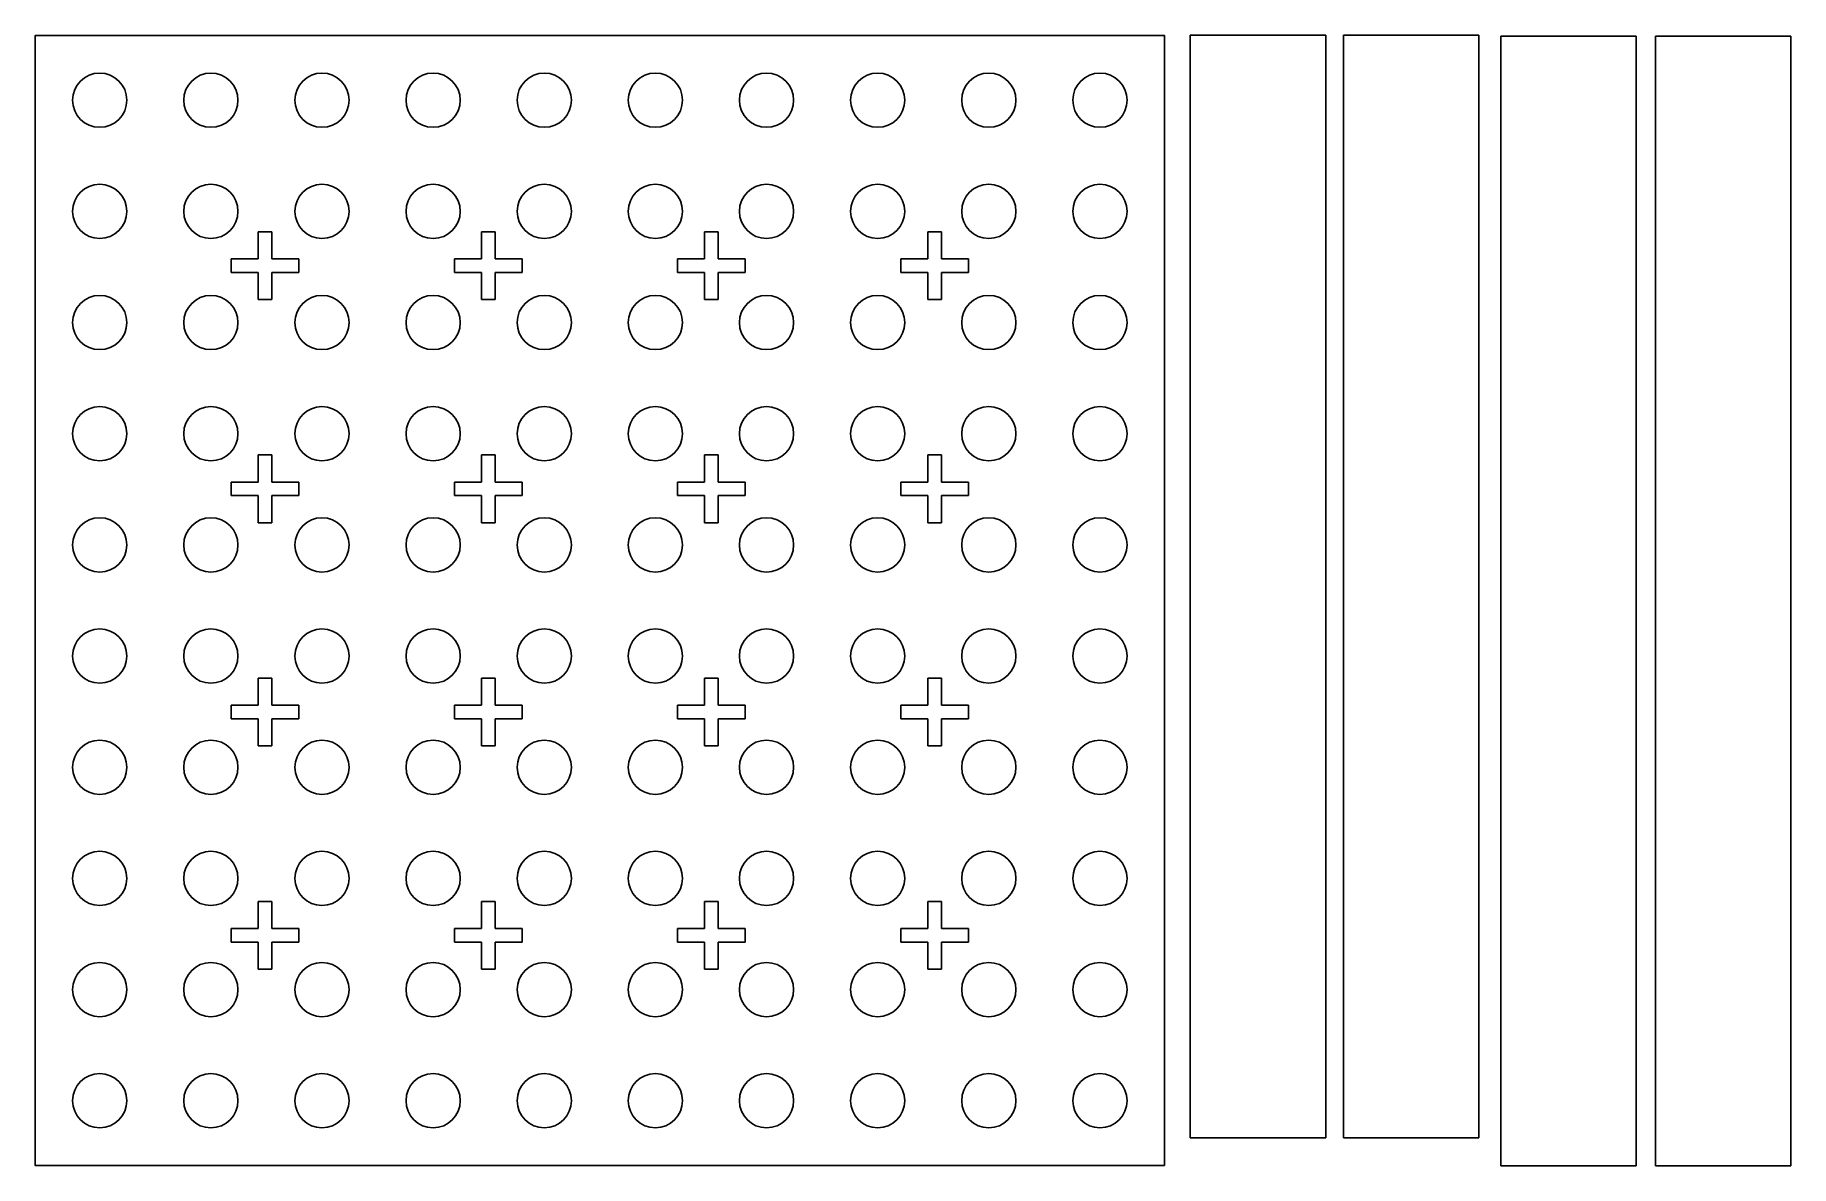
# Model space of a CAD drawing. Extents: x 1.6 to 40.4, y -27.4 to -2.3.
import ezdxf

# ---------------------------------------------------------------- set-up
doc = ezdxf.new("R2010")
doc.units = 0
doc.layers.add('CUT', color=7, linetype='CONTINUOUS')

msp = doc.modelspace()

# ---------------------------------------------------------------- linework, layer by layer
at = {"layer": 'CUT'}
for points in [[(26.57, -27.35), (1.57, -27.35), (1.57, -2.35), (26.57, -2.35), (26.57, -27.35)], [(30.141, -2.34), (27.141, -2.34)], [(27.141, -2.34), (27.141, -26.74)], [(30.141, -2.34), (30.141, -26.74)], [(33.528, -2.34), (30.528, -2.34)], [(30.528, -2.34), (30.528, -26.74)], [(33.528, -2.34), (33.528, -26.74)], [(37.013, -2.361), (34.013, -2.361)], [(34.013, -2.361), (34.013, -27.361)], [(37.013, -2.361), (37.013, -27.361)], [(40.435, -2.361), (37.435, -2.361)], [(37.435, -2.361), (37.435, -27.361)], [(40.435, -2.361), (40.435, -27.361)], [(6.51, -6.69), (6.81, -6.69)], [(6.51, -7.29), (6.51, -6.69)], [(6.81, -6.69), (6.81, -7.29)], [(11.45, -6.69), (11.75, -6.69)], [(11.45, -7.29), (11.45, -6.69)], [(11.75, -6.69), (11.75, -7.29)], [(16.39, -6.69), (16.69, -6.69)], [(16.39, -7.29), (16.39, -6.69)], [(16.69, -6.69), (16.69, -7.29)], [(21.33, -6.69), (21.63, -6.69)], [(21.33, -7.29), (21.33, -6.69)], [(21.63, -6.69), (21.63, -7.29)], [(5.91, -7.59), (5.91, -7.29)], [(5.91, -7.29), (6.51, -7.29)], [(6.81, -7.29), (7.41, -7.29)], [(7.41, -7.29), (7.41, -7.59)], [(10.85, -7.59), (10.85, -7.29)], [(10.85, -7.29), (11.45, -7.29)], [(11.75, -7.29), (12.35, -7.29)], [(12.35, -7.29), (12.35, -7.59)], [(15.79, -7.59), (15.79, -7.29)], [(15.79, -7.29), (16.39, -7.29)], [(16.69, -7.29), (17.29, -7.29)], [(17.29, -7.29), (17.29, -7.59)], [(20.73, -7.59), (20.73, -7.29)], [(20.73, -7.29), (21.33, -7.29)], [(21.63, -7.29), (22.23, -7.29)], [(22.23, -7.29), (22.23, -7.59)], [(6.51, -7.59), (5.91, -7.59)], [(6.51, -8.19), (6.51, -7.59)], [(7.41, -7.59), (6.81, -7.59)], [(6.81, -7.59), (6.81, -8.19)], [(11.45, -7.59), (10.85, -7.59)], [(11.45, -8.19), (11.45, -7.59)], [(12.35, -7.59), (11.75, -7.59)], [(11.75, -7.59), (11.75, -8.19)], [(16.39, -7.59), (15.79, -7.59)], [(16.39, -8.19), (16.39, -7.59)], [(17.29, -7.59), (16.69, -7.59)], [(16.69, -7.59), (16.69, -8.19)], [(21.33, -7.59), (20.73, -7.59)], [(21.33, -8.19), (21.33, -7.59)], [(22.23, -7.59), (21.63, -7.59)], [(21.63, -7.59), (21.63, -8.19)], [(6.81, -8.19), (6.51, -8.19)], [(11.75, -8.19), (11.45, -8.19)], [(16.69, -8.19), (16.39, -8.19)], [(21.63, -8.19), (21.33, -8.19)], [(6.51, -11.63), (6.81, -11.63)], [(6.51, -12.23), (6.51, -11.63)], [(6.81, -11.63), (6.81, -12.23)], [(11.45, -11.63), (11.75, -11.63)], [(11.45, -12.23), (11.45, -11.63)], [(11.75, -11.63), (11.75, -12.23)], [(16.39, -11.63), (16.69, -11.63)], [(16.39, -12.23), (16.39, -11.63)], [(16.69, -11.63), (16.69, -12.23)], [(21.33, -11.63), (21.63, -11.63)], [(21.33, -12.23), (21.33, -11.63)], [(21.63, -11.63), (21.63, -12.23)], [(5.91, -12.53), (5.91, -12.23)], [(5.91, -12.23), (6.51, -12.23)], [(6.81, -12.23), (7.41, -12.23)], [(7.41, -12.23), (7.41, -12.53)], [(10.85, -12.53), (10.85, -12.23)], [(10.85, -12.23), (11.45, -12.23)], [(11.75, -12.23), (12.35, -12.23)], [(12.35, -12.23), (12.35, -12.53)], [(15.79, -12.53), (15.79, -12.23)], [(15.79, -12.23), (16.39, -12.23)], [(16.69, -12.23), (17.29, -12.23)], [(17.29, -12.23), (17.29, -12.53)], [(20.73, -12.53), (20.73, -12.23)], [(20.73, -12.23), (21.33, -12.23)], [(21.63, -12.23), (22.23, -12.23)], [(22.23, -12.23), (22.23, -12.53)], [(6.51, -12.53), (5.91, -12.53)], [(6.51, -13.13), (6.51, -12.53)], [(7.41, -12.53), (6.81, -12.53)], [(6.81, -12.53), (6.81, -13.13)], [(11.45, -12.53), (10.85, -12.53)], [(11.45, -13.13), (11.45, -12.53)], [(12.35, -12.53), (11.75, -12.53)], [(11.75, -12.53), (11.75, -13.13)], [(16.39, -12.53), (15.79, -12.53)], [(16.39, -13.13), (16.39, -12.53)], [(17.29, -12.53), (16.69, -12.53)], [(16.69, -12.53), (16.69, -13.13)], [(21.33, -12.53), (20.73, -12.53)], [(21.33, -13.13), (21.33, -12.53)], [(22.23, -12.53), (21.63, -12.53)], [(21.63, -12.53), (21.63, -13.13)], [(6.81, -13.13), (6.51, -13.13)], [(11.75, -13.13), (11.45, -13.13)], [(16.69, -13.13), (16.39, -13.13)], [(21.63, -13.13), (21.33, -13.13)], [(6.51, -16.57), (6.81, -16.57)], [(6.51, -17.17), (6.51, -16.57)], [(6.81, -16.57), (6.81, -17.17)], [(11.45, -16.57), (11.75, -16.57)], [(11.45, -17.17), (11.45, -16.57)], [(11.75, -16.57), (11.75, -17.17)], [(16.39, -16.57), (16.69, -16.57)], [(16.39, -17.17), (16.39, -16.57)], [(16.69, -16.57), (16.69, -17.17)], [(21.33, -16.57), (21.63, -16.57)], [(21.33, -17.17), (21.33, -16.57)], [(21.63, -16.57), (21.63, -17.17)], [(5.91, -17.47), (5.91, -17.17)], [(5.91, -17.17), (6.51, -17.17)], [(6.51, -17.47), (5.91, -17.47)], [(6.51, -18.07), (6.51, -17.47)], [(6.81, -17.17), (7.41, -17.17)], [(7.41, -17.47), (6.81, -17.47)], [(6.81, -17.47), (6.81, -18.07)], [(7.41, -17.17), (7.41, -17.47)], [(10.85, -17.47), (10.85, -17.17)], [(10.85, -17.17), (11.45, -17.17)], [(11.45, -17.47), (10.85, -17.47)], [(11.45, -18.07), (11.45, -17.47)], [(11.75, -17.17), (12.35, -17.17)], [(12.35, -17.47), (11.75, -17.47)], [(11.75, -17.47), (11.75, -18.07)], [(12.35, -17.17), (12.35, -17.47)], [(15.79, -17.47), (15.79, -17.17)], [(15.79, -17.17), (16.39, -17.17)], [(16.39, -17.47), (15.79, -17.47)], [(16.39, -18.07), (16.39, -17.47)], [(16.69, -17.17), (17.29, -17.17)], [(17.29, -17.47), (16.69, -17.47)], [(16.69, -17.47), (16.69, -18.07)], [(17.29, -17.17), (17.29, -17.47)], [(20.73, -17.47), (20.73, -17.17)], [(20.73, -17.17), (21.33, -17.17)], [(21.33, -17.47), (20.73, -17.47)], [(21.33, -18.07), (21.33, -17.47)], [(21.63, -17.17), (22.23, -17.17)], [(22.23, -17.47), (21.63, -17.47)], [(21.63, -17.47), (21.63, -18.07)], [(22.23, -17.17), (22.23, -17.47)], [(6.81, -18.07), (6.51, -18.07)], [(11.75, -18.07), (11.45, -18.07)], [(16.69, -18.07), (16.39, -18.07)], [(21.63, -18.07), (21.33, -18.07)], [(6.51, -21.51), (6.81, -21.51)], [(6.51, -22.11), (6.51, -21.51)], [(6.81, -21.51), (6.81, -22.11)], [(11.45, -21.51), (11.75, -21.51)], [(11.45, -22.11), (11.45, -21.51)], [(11.75, -21.51), (11.75, -22.11)], [(16.39, -21.51), (16.69, -21.51)], [(16.39, -22.11), (16.39, -21.51)], [(16.69, -21.51), (16.69, -22.11)], [(21.33, -21.51), (21.63, -21.51)], [(21.33, -22.11), (21.33, -21.51)], [(21.63, -21.51), (21.63, -22.11)], [(5.91, -22.41), (5.91, -22.11)], [(5.91, -22.11), (6.51, -22.11)], [(6.81, -22.11), (7.41, -22.11)], [(7.41, -22.11), (7.41, -22.41)], [(10.85, -22.41), (10.85, -22.11)], [(10.85, -22.11), (11.45, -22.11)], [(11.75, -22.11), (12.35, -22.11)], [(12.35, -22.11), (12.35, -22.41)], [(15.79, -22.41), (15.79, -22.11)], [(15.79, -22.11), (16.39, -22.11)], [(16.69, -22.11), (17.29, -22.11)], [(17.29, -22.11), (17.29, -22.41)], [(20.73, -22.41), (20.73, -22.11)], [(20.73, -22.11), (21.33, -22.11)], [(21.63, -22.11), (22.23, -22.11)], [(22.23, -22.11), (22.23, -22.41)], [(6.51, -22.41), (5.91, -22.41)], [(6.51, -23.01), (6.51, -22.41)], [(7.41, -22.41), (6.81, -22.41)], [(6.81, -22.41), (6.81, -23.01)], [(11.45, -22.41), (10.85, -22.41)], [(11.45, -23.01), (11.45, -22.41)], [(12.35, -22.41), (11.75, -22.41)], [(11.75, -22.41), (11.75, -23.01)], [(16.39, -22.41), (15.79, -22.41)], [(16.39, -23.01), (16.39, -22.41)], [(17.29, -22.41), (16.69, -22.41)], [(16.69, -22.41), (16.69, -23.01)], [(21.33, -22.41), (20.73, -22.41)], [(21.33, -23.01), (21.33, -22.41)], [(22.23, -22.41), (21.63, -22.41)], [(21.63, -22.41), (21.63, -23.01)], [(6.81, -23.01), (6.51, -23.01)], [(11.75, -23.01), (11.45, -23.01)], [(16.69, -23.01), (16.39, -23.01)], [(21.63, -23.01), (21.33, -23.01)], [(27.141, -26.74), (30.141, -26.74)], [(30.528, -26.74), (33.528, -26.74)], [(34.013, -27.361), (37.013, -27.361)], [(37.435, -27.361), (40.435, -27.361)]]:
    msp.add_lwpolyline(points, dxfattribs=at)
for points in [[(3.6, -3.78), (3.6, -4.111), (3.331, -4.38), (3, -4.38), (2.668, -4.38), (2.4, -4.111), (2.4, -3.78), (2.4, -3.449), (2.668, -3.18), (3, -3.18), (3.331, -3.18), (3.6, -3.449), (3.6, -3.78)], [(6.06, -3.78), (6.06, -4.111), (5.791, -4.38), (5.46, -4.38), (5.128, -4.38), (4.86, -4.111), (4.86, -3.78), (4.86, -3.449), (5.128, -3.18), (5.46, -3.18), (5.791, -3.18), (6.06, -3.449), (6.06, -3.78)], [(8.52, -3.78), (8.52, -4.111), (8.251, -4.38), (7.92, -4.38), (7.588, -4.38), (7.32, -4.111), (7.32, -3.78), (7.32, -3.449), (7.588, -3.18), (7.92, -3.18), (8.251, -3.18), (8.52, -3.449), (8.52, -3.78)], [(10.98, -3.78), (10.98, -4.111), (10.711, -4.38), (10.38, -4.38), (10.048, -4.38), (9.78, -4.111), (9.78, -3.78), (9.78, -3.449), (10.048, -3.18), (10.38, -3.18), (10.711, -3.18), (10.98, -3.449), (10.98, -3.78)], [(13.44, -3.78), (13.44, -4.111), (13.171, -4.38), (12.84, -4.38), (12.508, -4.38), (12.24, -4.111), (12.24, -3.78), (12.24, -3.449), (12.508, -3.18), (12.84, -3.18), (13.171, -3.18), (13.44, -3.449), (13.44, -3.78)], [(15.9, -3.78), (15.9, -4.111), (15.631, -4.38), (15.3, -4.38), (14.968, -4.38), (14.7, -4.111), (14.7, -3.78), (14.7, -3.449), (14.968, -3.18), (15.3, -3.18), (15.631, -3.18), (15.9, -3.449), (15.9, -3.78)], [(18.36, -3.78), (18.36, -4.111), (18.091, -4.38), (17.76, -4.38), (17.428, -4.38), (17.16, -4.111), (17.16, -3.78), (17.16, -3.449), (17.428, -3.18), (17.76, -3.18), (18.091, -3.18), (18.36, -3.449), (18.36, -3.78)], [(20.82, -3.78), (20.82, -4.111), (20.551, -4.38), (20.22, -4.38), (19.888, -4.38), (19.62, -4.111), (19.62, -3.78), (19.62, -3.449), (19.888, -3.18), (20.22, -3.18), (20.551, -3.18), (20.82, -3.449), (20.82, -3.78)], [(23.28, -3.78), (23.28, -4.111), (23.011, -4.38), (22.68, -4.38), (22.348, -4.38), (22.08, -4.111), (22.08, -3.78), (22.08, -3.449), (22.348, -3.18), (22.68, -3.18), (23.011, -3.18), (23.28, -3.449), (23.28, -3.78)], [(25.74, -3.78), (25.74, -4.111), (25.471, -4.38), (25.14, -4.38), (24.808, -4.38), (24.54, -4.111), (24.54, -3.78), (24.54, -3.449), (24.808, -3.18), (25.14, -3.18), (25.471, -3.18), (25.74, -3.449), (25.74, -3.78)], [(3.6, -6.24), (3.6, -6.571), (3.331, -6.84), (3, -6.84), (2.668, -6.84), (2.4, -6.571), (2.4, -6.24), (2.4, -5.909), (2.668, -5.64), (3, -5.64), (3.331, -5.64), (3.6, -5.909), (3.6, -6.24)], [(6.06, -6.24), (6.06, -6.571), (5.791, -6.84), (5.46, -6.84), (5.128, -6.84), (4.86, -6.571), (4.86, -6.24), (4.86, -5.909), (5.128, -5.64), (5.46, -5.64), (5.791, -5.64), (6.06, -5.909), (6.06, -6.24)], [(8.52, -6.24), (8.52, -6.571), (8.251, -6.84), (7.92, -6.84), (7.588, -6.84), (7.32, -6.571), (7.32, -6.24), (7.32, -5.909), (7.588, -5.64), (7.92, -5.64), (8.251, -5.64), (8.52, -5.909), (8.52, -6.24)], [(10.98, -6.24), (10.98, -6.571), (10.711, -6.84), (10.38, -6.84), (10.048, -6.84), (9.78, -6.571), (9.78, -6.24), (9.78, -5.909), (10.048, -5.64), (10.38, -5.64), (10.711, -5.64), (10.98, -5.909), (10.98, -6.24)], [(13.44, -6.24), (13.44, -6.571), (13.171, -6.84), (12.84, -6.84), (12.508, -6.84), (12.24, -6.571), (12.24, -6.24), (12.24, -5.909), (12.508, -5.64), (12.84, -5.64), (13.171, -5.64), (13.44, -5.909), (13.44, -6.24)], [(15.9, -6.24), (15.9, -6.571), (15.631, -6.84), (15.3, -6.84), (14.968, -6.84), (14.7, -6.571), (14.7, -6.24), (14.7, -5.909), (14.968, -5.64), (15.3, -5.64), (15.631, -5.64), (15.9, -5.909), (15.9, -6.24)], [(18.36, -6.24), (18.36, -6.571), (18.091, -6.84), (17.76, -6.84), (17.428, -6.84), (17.16, -6.571), (17.16, -6.24), (17.16, -5.909), (17.428, -5.64), (17.76, -5.64), (18.091, -5.64), (18.36, -5.909), (18.36, -6.24)], [(20.82, -6.24), (20.82, -6.571), (20.551, -6.84), (20.22, -6.84), (19.888, -6.84), (19.62, -6.571), (19.62, -6.24), (19.62, -5.909), (19.888, -5.64), (20.22, -5.64), (20.551, -5.64), (20.82, -5.909), (20.82, -6.24)], [(23.28, -6.24), (23.28, -6.571), (23.011, -6.84), (22.68, -6.84), (22.348, -6.84), (22.08, -6.571), (22.08, -6.24), (22.08, -5.909), (22.348, -5.64), (22.68, -5.64), (23.011, -5.64), (23.28, -5.909), (23.28, -6.24)], [(25.74, -6.24), (25.74, -6.571), (25.471, -6.84), (25.14, -6.84), (24.808, -6.84), (24.54, -6.571), (24.54, -6.24), (24.54, -5.909), (24.808, -5.64), (25.14, -5.64), (25.471, -5.64), (25.74, -5.909), (25.74, -6.24)], [(3.6, -8.7), (3.6, -9.031), (3.331, -9.3), (3, -9.3), (2.668, -9.3), (2.4, -9.031), (2.4, -8.7), (2.4, -8.369), (2.668, -8.1), (3, -8.1), (3.331, -8.1), (3.6, -8.369), (3.6, -8.7)], [(6.06, -8.7), (6.06, -9.031), (5.791, -9.3), (5.46, -9.3), (5.128, -9.3), (4.86, -9.031), (4.86, -8.7), (4.86, -8.369), (5.128, -8.1), (5.46, -8.1), (5.791, -8.1), (6.06, -8.369), (6.06, -8.7)], [(8.52, -8.7), (8.52, -9.031), (8.251, -9.3), (7.92, -9.3), (7.588, -9.3), (7.32, -9.031), (7.32, -8.7), (7.32, -8.369), (7.588, -8.1), (7.92, -8.1), (8.251, -8.1), (8.52, -8.369), (8.52, -8.7)], [(10.98, -8.7), (10.98, -9.031), (10.711, -9.3), (10.38, -9.3), (10.048, -9.3), (9.78, -9.031), (9.78, -8.7), (9.78, -8.369), (10.048, -8.1), (10.38, -8.1), (10.711, -8.1), (10.98, -8.369), (10.98, -8.7)], [(13.44, -8.7), (13.44, -9.031), (13.171, -9.3), (12.84, -9.3), (12.508, -9.3), (12.24, -9.031), (12.24, -8.7), (12.24, -8.369), (12.508, -8.1), (12.84, -8.1), (13.171, -8.1), (13.44, -8.369), (13.44, -8.7)], [(15.9, -8.7), (15.9, -9.031), (15.631, -9.3), (15.3, -9.3), (14.968, -9.3), (14.7, -9.031), (14.7, -8.7), (14.7, -8.369), (14.968, -8.1), (15.3, -8.1), (15.631, -8.1), (15.9, -8.369), (15.9, -8.7)], [(18.36, -8.7), (18.36, -9.031), (18.091, -9.3), (17.76, -9.3), (17.428, -9.3), (17.16, -9.031), (17.16, -8.7), (17.16, -8.369), (17.428, -8.1), (17.76, -8.1), (18.091, -8.1), (18.36, -8.369), (18.36, -8.7)], [(20.82, -8.7), (20.82, -9.031), (20.551, -9.3), (20.22, -9.3), (19.888, -9.3), (19.62, -9.031), (19.62, -8.7), (19.62, -8.369), (19.888, -8.1), (20.22, -8.1), (20.551, -8.1), (20.82, -8.369), (20.82, -8.7)], [(23.28, -8.7), (23.28, -9.031), (23.011, -9.3), (22.68, -9.3), (22.348, -9.3), (22.08, -9.031), (22.08, -8.7), (22.08, -8.369), (22.348, -8.1), (22.68, -8.1), (23.011, -8.1), (23.28, -8.369), (23.28, -8.7)], [(25.74, -8.7), (25.74, -9.031), (25.471, -9.3), (25.14, -9.3), (24.808, -9.3), (24.54, -9.031), (24.54, -8.7), (24.54, -8.369), (24.808, -8.1), (25.14, -8.1), (25.471, -8.1), (25.74, -8.369), (25.74, -8.7)], [(3.6, -11.16), (3.6, -11.491), (3.331, -11.76), (3, -11.76), (2.668, -11.76), (2.4, -11.491), (2.4, -11.16), (2.4, -10.829), (2.668, -10.56), (3, -10.56), (3.331, -10.56), (3.6, -10.829), (3.6, -11.16)], [(6.06, -11.16), (6.06, -11.491), (5.791, -11.76), (5.46, -11.76), (5.128, -11.76), (4.86, -11.491), (4.86, -11.16), (4.86, -10.829), (5.128, -10.56), (5.46, -10.56), (5.791, -10.56), (6.06, -10.829), (6.06, -11.16)], [(8.52, -11.16), (8.52, -11.491), (8.251, -11.76), (7.92, -11.76), (7.588, -11.76), (7.32, -11.491), (7.32, -11.16), (7.32, -10.829), (7.588, -10.56), (7.92, -10.56), (8.251, -10.56), (8.52, -10.829), (8.52, -11.16)], [(10.98, -11.16), (10.98, -11.491), (10.711, -11.76), (10.38, -11.76), (10.048, -11.76), (9.78, -11.491), (9.78, -11.16), (9.78, -10.829), (10.048, -10.56), (10.38, -10.56), (10.711, -10.56), (10.98, -10.829), (10.98, -11.16)], [(13.44, -11.16), (13.44, -11.491), (13.171, -11.76), (12.84, -11.76), (12.508, -11.76), (12.24, -11.491), (12.24, -11.16), (12.24, -10.829), (12.508, -10.56), (12.84, -10.56), (13.171, -10.56), (13.44, -10.829), (13.44, -11.16)], [(15.9, -11.16), (15.9, -11.491), (15.631, -11.76), (15.3, -11.76), (14.968, -11.76), (14.7, -11.491), (14.7, -11.16), (14.7, -10.829), (14.968, -10.56), (15.3, -10.56), (15.631, -10.56), (15.9, -10.829), (15.9, -11.16)], [(18.36, -11.16), (18.36, -11.491), (18.091, -11.76), (17.76, -11.76), (17.428, -11.76), (17.16, -11.491), (17.16, -11.16), (17.16, -10.829), (17.428, -10.56), (17.76, -10.56), (18.091, -10.56), (18.36, -10.829), (18.36, -11.16)], [(20.82, -11.16), (20.82, -11.491), (20.551, -11.76), (20.22, -11.76), (19.888, -11.76), (19.62, -11.491), (19.62, -11.16), (19.62, -10.829), (19.888, -10.56), (20.22, -10.56), (20.551, -10.56), (20.82, -10.829), (20.82, -11.16)], [(23.28, -11.16), (23.28, -11.491), (23.011, -11.76), (22.68, -11.76), (22.348, -11.76), (22.08, -11.491), (22.08, -11.16), (22.08, -10.829), (22.348, -10.56), (22.68, -10.56), (23.011, -10.56), (23.28, -10.829), (23.28, -11.16)], [(25.74, -11.16), (25.74, -11.491), (25.471, -11.76), (25.14, -11.76), (24.808, -11.76), (24.54, -11.491), (24.54, -11.16), (24.54, -10.829), (24.808, -10.56), (25.14, -10.56), (25.471, -10.56), (25.74, -10.829), (25.74, -11.16)], [(3.6, -13.62), (3.6, -13.951), (3.331, -14.22), (3, -14.22), (2.668, -14.22), (2.4, -13.951), (2.4, -13.62), (2.4, -13.289), (2.668, -13.02), (3, -13.02), (3.331, -13.02), (3.6, -13.289), (3.6, -13.62)], [(6.06, -13.62), (6.06, -13.951), (5.791, -14.22), (5.46, -14.22), (5.128, -14.22), (4.86, -13.951), (4.86, -13.62), (4.86, -13.289), (5.128, -13.02), (5.46, -13.02), (5.791, -13.02), (6.06, -13.289), (6.06, -13.62)], [(8.52, -13.62), (8.52, -13.951), (8.251, -14.22), (7.92, -14.22), (7.588, -14.22), (7.32, -13.951), (7.32, -13.62), (7.32, -13.289), (7.588, -13.02), (7.92, -13.02), (8.251, -13.02), (8.52, -13.289), (8.52, -13.62)], [(10.98, -13.62), (10.98, -13.951), (10.711, -14.22), (10.38, -14.22), (10.048, -14.22), (9.78, -13.951), (9.78, -13.62), (9.78, -13.289), (10.048, -13.02), (10.38, -13.02), (10.711, -13.02), (10.98, -13.289), (10.98, -13.62)], [(13.44, -13.62), (13.44, -13.951), (13.171, -14.22), (12.84, -14.22), (12.508, -14.22), (12.24, -13.951), (12.24, -13.62), (12.24, -13.289), (12.508, -13.02), (12.84, -13.02), (13.171, -13.02), (13.44, -13.289), (13.44, -13.62)], [(15.9, -13.62), (15.9, -13.951), (15.631, -14.22), (15.3, -14.22), (14.968, -14.22), (14.7, -13.951), (14.7, -13.62), (14.7, -13.289), (14.968, -13.02), (15.3, -13.02), (15.631, -13.02), (15.9, -13.289), (15.9, -13.62)], [(18.36, -13.62), (18.36, -13.951), (18.091, -14.22), (17.76, -14.22), (17.428, -14.22), (17.16, -13.951), (17.16, -13.62), (17.16, -13.289), (17.428, -13.02), (17.76, -13.02), (18.091, -13.02), (18.36, -13.289), (18.36, -13.62)], [(20.82, -13.62), (20.82, -13.951), (20.551, -14.22), (20.22, -14.22), (19.888, -14.22), (19.62, -13.951), (19.62, -13.62), (19.62, -13.289), (19.888, -13.02), (20.22, -13.02), (20.551, -13.02), (20.82, -13.289), (20.82, -13.62)], [(23.28, -13.62), (23.28, -13.951), (23.011, -14.22), (22.68, -14.22), (22.348, -14.22), (22.08, -13.951), (22.08, -13.62), (22.08, -13.289), (22.348, -13.02), (22.68, -13.02), (23.011, -13.02), (23.28, -13.289), (23.28, -13.62)], [(25.74, -13.62), (25.74, -13.951), (25.471, -14.22), (25.14, -14.22), (24.808, -14.22), (24.54, -13.951), (24.54, -13.62), (24.54, -13.289), (24.808, -13.02), (25.14, -13.02), (25.471, -13.02), (25.74, -13.289), (25.74, -13.62)], [(3.6, -16.08), (3.6, -16.411), (3.331, -16.68), (3, -16.68), (2.668, -16.68), (2.4, -16.411), (2.4, -16.08), (2.4, -15.749), (2.668, -15.48), (3, -15.48), (3.331, -15.48), (3.6, -15.749), (3.6, -16.08)], [(6.06, -16.08), (6.06, -16.411), (5.791, -16.68), (5.46, -16.68), (5.128, -16.68), (4.86, -16.411), (4.86, -16.08), (4.86, -15.749), (5.128, -15.48), (5.46, -15.48), (5.791, -15.48), (6.06, -15.749), (6.06, -16.08)], [(8.52, -16.08), (8.52, -16.411), (8.251, -16.68), (7.92, -16.68), (7.588, -16.68), (7.32, -16.411), (7.32, -16.08), (7.32, -15.749), (7.588, -15.48), (7.92, -15.48), (8.251, -15.48), (8.52, -15.749), (8.52, -16.08)], [(10.98, -16.08), (10.98, -16.411), (10.711, -16.68), (10.38, -16.68), (10.048, -16.68), (9.78, -16.411), (9.78, -16.08), (9.78, -15.749), (10.048, -15.48), (10.38, -15.48), (10.711, -15.48), (10.98, -15.749), (10.98, -16.08)], [(13.44, -16.08), (13.44, -16.411), (13.171, -16.68), (12.84, -16.68), (12.508, -16.68), (12.24, -16.411), (12.24, -16.08), (12.24, -15.749), (12.508, -15.48), (12.84, -15.48), (13.171, -15.48), (13.44, -15.749), (13.44, -16.08)], [(15.9, -16.08), (15.9, -16.411), (15.631, -16.68), (15.3, -16.68), (14.968, -16.68), (14.7, -16.411), (14.7, -16.08), (14.7, -15.749), (14.968, -15.48), (15.3, -15.48), (15.631, -15.48), (15.9, -15.749), (15.9, -16.08)], [(18.36, -16.08), (18.36, -16.411), (18.091, -16.68), (17.76, -16.68), (17.428, -16.68), (17.16, -16.411), (17.16, -16.08), (17.16, -15.749), (17.428, -15.48), (17.76, -15.48), (18.091, -15.48), (18.36, -15.749), (18.36, -16.08)], [(20.82, -16.08), (20.82, -16.411), (20.551, -16.68), (20.22, -16.68), (19.888, -16.68), (19.62, -16.411), (19.62, -16.08), (19.62, -15.749), (19.888, -15.48), (20.22, -15.48), (20.551, -15.48), (20.82, -15.749), (20.82, -16.08)], [(23.28, -16.08), (23.28, -16.411), (23.011, -16.68), (22.68, -16.68), (22.348, -16.68), (22.08, -16.411), (22.08, -16.08), (22.08, -15.749), (22.348, -15.48), (22.68, -15.48), (23.011, -15.48), (23.28, -15.749), (23.28, -16.08)], [(25.74, -16.08), (25.74, -16.411), (25.471, -16.68), (25.14, -16.68), (24.808, -16.68), (24.54, -16.411), (24.54, -16.08), (24.54, -15.749), (24.808, -15.48), (25.14, -15.48), (25.471, -15.48), (25.74, -15.749), (25.74, -16.08)], [(3.6, -18.54), (3.6, -18.871), (3.331, -19.14), (3, -19.14), (2.668, -19.14), (2.4, -18.871), (2.4, -18.54), (2.4, -18.209), (2.668, -17.94), (3, -17.94), (3.331, -17.94), (3.6, -18.209), (3.6, -18.54)], [(6.06, -18.54), (6.06, -18.871), (5.791, -19.14), (5.46, -19.14), (5.128, -19.14), (4.86, -18.871), (4.86, -18.54), (4.86, -18.209), (5.128, -17.94), (5.46, -17.94), (5.791, -17.94), (6.06, -18.209), (6.06, -18.54)], [(8.52, -18.54), (8.52, -18.871), (8.251, -19.14), (7.92, -19.14), (7.588, -19.14), (7.32, -18.871), (7.32, -18.54), (7.32, -18.209), (7.588, -17.94), (7.92, -17.94), (8.251, -17.94), (8.52, -18.209), (8.52, -18.54)], [(10.98, -18.54), (10.98, -18.871), (10.711, -19.14), (10.38, -19.14), (10.048, -19.14), (9.78, -18.871), (9.78, -18.54), (9.78, -18.209), (10.048, -17.94), (10.38, -17.94), (10.711, -17.94), (10.98, -18.209), (10.98, -18.54)], [(13.44, -18.54), (13.44, -18.871), (13.171, -19.14), (12.84, -19.14), (12.508, -19.14), (12.24, -18.871), (12.24, -18.54), (12.24, -18.209), (12.508, -17.94), (12.84, -17.94), (13.171, -17.94), (13.44, -18.209), (13.44, -18.54)], [(15.9, -18.54), (15.9, -18.871), (15.631, -19.14), (15.3, -19.14), (14.968, -19.14), (14.7, -18.871), (14.7, -18.54), (14.7, -18.209), (14.968, -17.94), (15.3, -17.94), (15.631, -17.94), (15.9, -18.209), (15.9, -18.54)], [(18.36, -18.54), (18.36, -18.871), (18.091, -19.14), (17.76, -19.14), (17.428, -19.14), (17.16, -18.871), (17.16, -18.54), (17.16, -18.209), (17.428, -17.94), (17.76, -17.94), (18.091, -17.94), (18.36, -18.209), (18.36, -18.54)], [(20.82, -18.54), (20.82, -18.871), (20.551, -19.14), (20.22, -19.14), (19.888, -19.14), (19.62, -18.871), (19.62, -18.54), (19.62, -18.209), (19.888, -17.94), (20.22, -17.94), (20.551, -17.94), (20.82, -18.209), (20.82, -18.54)], [(23.28, -18.54), (23.28, -18.871), (23.011, -19.14), (22.68, -19.14), (22.348, -19.14), (22.08, -18.871), (22.08, -18.54), (22.08, -18.209), (22.348, -17.94), (22.68, -17.94), (23.011, -17.94), (23.28, -18.209), (23.28, -18.54)], [(25.74, -18.54), (25.74, -18.871), (25.471, -19.14), (25.14, -19.14), (24.808, -19.14), (24.54, -18.871), (24.54, -18.54), (24.54, -18.209), (24.808, -17.94), (25.14, -17.94), (25.471, -17.94), (25.74, -18.209), (25.74, -18.54)], [(3.6, -21), (3.6, -21.331), (3.331, -21.6), (3, -21.6), (2.668, -21.6), (2.4, -21.331), (2.4, -21), (2.4, -20.669), (2.668, -20.4), (3, -20.4), (3.331, -20.4), (3.6, -20.669), (3.6, -21)], [(6.06, -21), (6.06, -21.331), (5.791, -21.6), (5.46, -21.6), (5.128, -21.6), (4.86, -21.331), (4.86, -21), (4.86, -20.669), (5.128, -20.4), (5.46, -20.4), (5.791, -20.4), (6.06, -20.669), (6.06, -21)], [(8.52, -21), (8.52, -21.331), (8.251, -21.6), (7.92, -21.6), (7.588, -21.6), (7.32, -21.331), (7.32, -21), (7.32, -20.669), (7.588, -20.4), (7.92, -20.4), (8.251, -20.4), (8.52, -20.669), (8.52, -21)], [(10.98, -21), (10.98, -21.331), (10.711, -21.6), (10.38, -21.6), (10.048, -21.6), (9.78, -21.331), (9.78, -21), (9.78, -20.669), (10.048, -20.4), (10.38, -20.4), (10.711, -20.4), (10.98, -20.669), (10.98, -21)], [(13.44, -21), (13.44, -21.331), (13.171, -21.6), (12.84, -21.6), (12.508, -21.6), (12.24, -21.331), (12.24, -21), (12.24, -20.669), (12.508, -20.4), (12.84, -20.4), (13.171, -20.4), (13.44, -20.669), (13.44, -21)], [(15.9, -21), (15.9, -21.331), (15.631, -21.6), (15.3, -21.6), (14.968, -21.6), (14.7, -21.331), (14.7, -21), (14.7, -20.669), (14.968, -20.4), (15.3, -20.4), (15.631, -20.4), (15.9, -20.669), (15.9, -21)], [(18.36, -21), (18.36, -21.331), (18.091, -21.6), (17.76, -21.6), (17.428, -21.6), (17.16, -21.331), (17.16, -21), (17.16, -20.669), (17.428, -20.4), (17.76, -20.4), (18.091, -20.4), (18.36, -20.669), (18.36, -21)], [(20.82, -21), (20.82, -21.331), (20.551, -21.6), (20.22, -21.6), (19.888, -21.6), (19.62, -21.331), (19.62, -21), (19.62, -20.669), (19.888, -20.4), (20.22, -20.4), (20.551, -20.4), (20.82, -20.669), (20.82, -21)], [(23.28, -21), (23.28, -21.331), (23.011, -21.6), (22.68, -21.6), (22.348, -21.6), (22.08, -21.331), (22.08, -21), (22.08, -20.669), (22.348, -20.4), (22.68, -20.4), (23.011, -20.4), (23.28, -20.669), (23.28, -21)], [(25.74, -21), (25.74, -21.331), (25.471, -21.6), (25.14, -21.6), (24.808, -21.6), (24.54, -21.331), (24.54, -21), (24.54, -20.669), (24.808, -20.4), (25.14, -20.4), (25.471, -20.4), (25.74, -20.669), (25.74, -21)], [(3.6, -23.46), (3.6, -23.791), (3.331, -24.06), (3, -24.06), (2.668, -24.06), (2.4, -23.791), (2.4, -23.46), (2.4, -23.129), (2.668, -22.86), (3, -22.86), (3.331, -22.86), (3.6, -23.129), (3.6, -23.46)], [(6.06, -23.46), (6.06, -23.791), (5.791, -24.06), (5.46, -24.06), (5.128, -24.06), (4.86, -23.791), (4.86, -23.46), (4.86, -23.129), (5.128, -22.86), (5.46, -22.86), (5.791, -22.86), (6.06, -23.129), (6.06, -23.46)], [(8.52, -23.46), (8.52, -23.791), (8.251, -24.06), (7.92, -24.06), (7.588, -24.06), (7.32, -23.791), (7.32, -23.46), (7.32, -23.129), (7.588, -22.86), (7.92, -22.86), (8.251, -22.86), (8.52, -23.129), (8.52, -23.46)], [(10.98, -23.46), (10.98, -23.791), (10.711, -24.06), (10.38, -24.06), (10.048, -24.06), (9.78, -23.791), (9.78, -23.46), (9.78, -23.129), (10.048, -22.86), (10.38, -22.86), (10.711, -22.86), (10.98, -23.129), (10.98, -23.46)], [(13.44, -23.46), (13.44, -23.791), (13.171, -24.06), (12.84, -24.06), (12.508, -24.06), (12.24, -23.791), (12.24, -23.46), (12.24, -23.129), (12.508, -22.86), (12.84, -22.86), (13.171, -22.86), (13.44, -23.129), (13.44, -23.46)], [(15.9, -23.46), (15.9, -23.791), (15.631, -24.06), (15.3, -24.06), (14.968, -24.06), (14.7, -23.791), (14.7, -23.46), (14.7, -23.129), (14.968, -22.86), (15.3, -22.86), (15.631, -22.86), (15.9, -23.129), (15.9, -23.46)], [(18.36, -23.46), (18.36, -23.791), (18.091, -24.06), (17.76, -24.06), (17.428, -24.06), (17.16, -23.791), (17.16, -23.46), (17.16, -23.129), (17.428, -22.86), (17.76, -22.86), (18.091, -22.86), (18.36, -23.129), (18.36, -23.46)], [(20.82, -23.46), (20.82, -23.791), (20.551, -24.06), (20.22, -24.06), (19.888, -24.06), (19.62, -23.791), (19.62, -23.46), (19.62, -23.129), (19.888, -22.86), (20.22, -22.86), (20.551, -22.86), (20.82, -23.129), (20.82, -23.46)], [(23.28, -23.46), (23.28, -23.791), (23.011, -24.06), (22.68, -24.06), (22.348, -24.06), (22.08, -23.791), (22.08, -23.46), (22.08, -23.129), (22.348, -22.86), (22.68, -22.86), (23.011, -22.86), (23.28, -23.129), (23.28, -23.46)], [(25.74, -23.46), (25.74, -23.791), (25.471, -24.06), (25.14, -24.06), (24.808, -24.06), (24.54, -23.791), (24.54, -23.46), (24.54, -23.129), (24.808, -22.86), (25.14, -22.86), (25.471, -22.86), (25.74, -23.129), (25.74, -23.46)], [(3.6, -25.92), (3.6, -26.251), (3.331, -26.52), (3, -26.52), (2.668, -26.52), (2.4, -26.251), (2.4, -25.92), (2.4, -25.589), (2.668, -25.32), (3, -25.32), (3.331, -25.32), (3.6, -25.589), (3.6, -25.92)], [(6.06, -25.92), (6.06, -26.251), (5.791, -26.52), (5.46, -26.52), (5.128, -26.52), (4.86, -26.251), (4.86, -25.92), (4.86, -25.589), (5.128, -25.32), (5.46, -25.32), (5.791, -25.32), (6.06, -25.589), (6.06, -25.92)], [(8.52, -25.92), (8.52, -26.251), (8.251, -26.52), (7.92, -26.52), (7.588, -26.52), (7.32, -26.251), (7.32, -25.92), (7.32, -25.589), (7.588, -25.32), (7.92, -25.32), (8.251, -25.32), (8.52, -25.589), (8.52, -25.92)], [(10.98, -25.92), (10.98, -26.251), (10.711, -26.52), (10.38, -26.52), (10.048, -26.52), (9.78, -26.251), (9.78, -25.92), (9.78, -25.589), (10.048, -25.32), (10.38, -25.32), (10.711, -25.32), (10.98, -25.589), (10.98, -25.92)], [(13.44, -25.92), (13.44, -26.251), (13.171, -26.52), (12.84, -26.52), (12.508, -26.52), (12.24, -26.251), (12.24, -25.92), (12.24, -25.589), (12.508, -25.32), (12.84, -25.32), (13.171, -25.32), (13.44, -25.589), (13.44, -25.92)], [(15.9, -25.92), (15.9, -26.251), (15.631, -26.52), (15.3, -26.52), (14.968, -26.52), (14.7, -26.251), (14.7, -25.92), (14.7, -25.589), (14.968, -25.32), (15.3, -25.32), (15.631, -25.32), (15.9, -25.589), (15.9, -25.92)], [(18.36, -25.92), (18.36, -26.251), (18.091, -26.52), (17.76, -26.52), (17.428, -26.52), (17.16, -26.251), (17.16, -25.92), (17.16, -25.589), (17.428, -25.32), (17.76, -25.32), (18.091, -25.32), (18.36, -25.589), (18.36, -25.92)], [(20.82, -25.92), (20.82, -26.251), (20.551, -26.52), (20.22, -26.52), (19.888, -26.52), (19.62, -26.251), (19.62, -25.92), (19.62, -25.589), (19.888, -25.32), (20.22, -25.32), (20.551, -25.32), (20.82, -25.589), (20.82, -25.92)], [(23.28, -25.92), (23.28, -26.251), (23.011, -26.52), (22.68, -26.52), (22.348, -26.52), (22.08, -26.251), (22.08, -25.92), (22.08, -25.589), (22.348, -25.32), (22.68, -25.32), (23.011, -25.32), (23.28, -25.589), (23.28, -25.92)], [(25.74, -25.92), (25.74, -26.251), (25.471, -26.52), (25.14, -26.52), (24.808, -26.52), (24.54, -26.251), (24.54, -25.92), (24.54, -25.589), (24.808, -25.32), (25.14, -25.32), (25.471, -25.32), (25.74, -25.589), (25.74, -25.92)]]:
    msp.add_open_spline(points, degree=3, knots=[0, 0, 0, 0, 1, 1, 1, 2, 2, 2, 3, 3, 3, 4, 4, 4, 4], dxfattribs=at)

doc.saveas('drawing.dxf')
